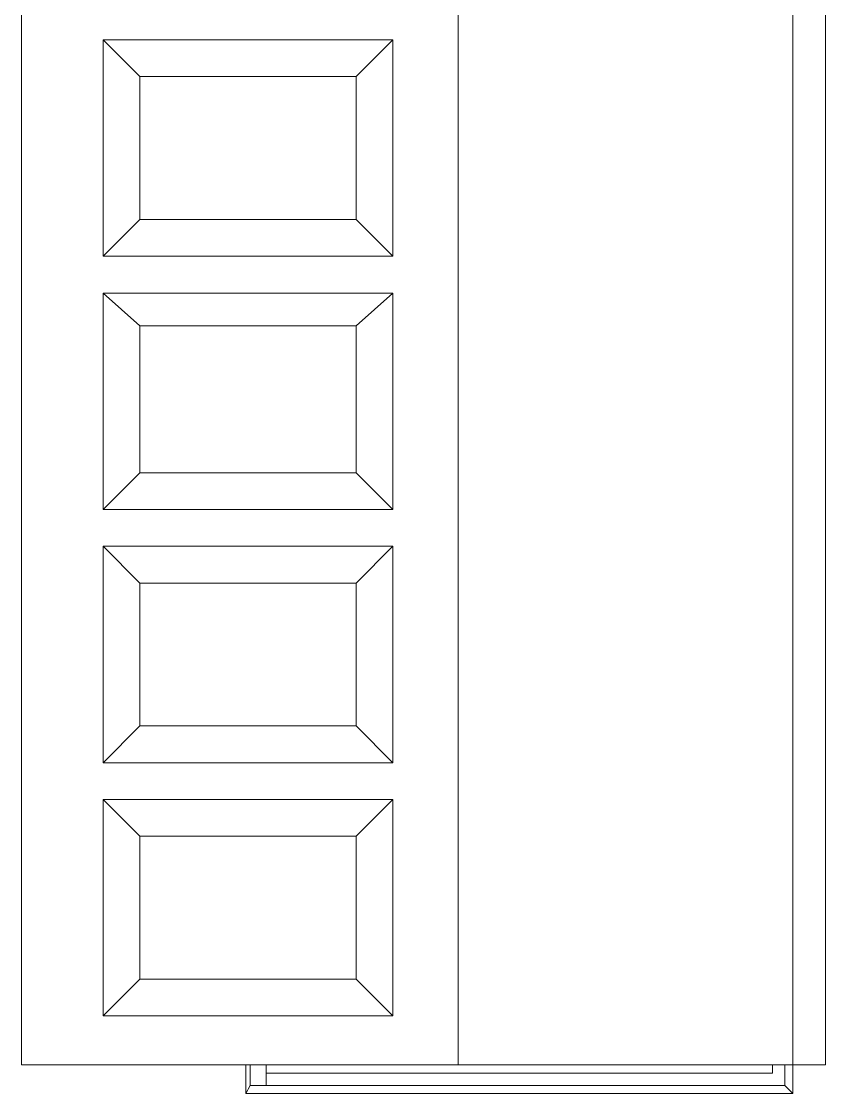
# Model space of a CAD drawing. Header units: millimetres. Extents: x 41 to 1635, y 11 to 1528.
# Drawn here: x 964.54 to 975.7, y 1127.65 to 1142.53 of the extents above; entities that cross this region are included whole.
import ezdxf

# ---------------------------------------------------------------- set-up
doc = ezdxf.new("R2010")
doc.units = ezdxf.units.MM
doc.header["$LTSCALE"] = 8
doc.layers.add('Layer1', color=3, linetype='CONTINUOUS')
doc.layers.add('PDF_Geometry', color=7, linetype='CONTINUOUS')

# ---------------------------------------------------------------- blocks, each defined once
blk = doc.blocks.new('28SS211R')
at = {"layer": 'PDF_Geometry', "lineweight": 9}
for points in [[(22.667, -37.545), (22.667, -37.772), (22.667, -70.233)], [(23.12, -37.772), (23.12, -70.233), (11.96, -70.233)], [(11.96, -70.233), (11.96, -37.772)], [(18.022, -70.233), (18.022, -37.772)], [(13.603, -58.506), (13.603, -56.523), (13.093, -56.013)], [(13.093, -56.013), (13.093, -59.016)], [(17.115, -56.013), (13.093, -56.013)], [(17.115, -56.013), (16.605, -56.523), (13.603, -56.523)], [(17.115, -59.016), (17.115, -56.013)], [(16.605, -56.523), (16.605, -58.506), (17.115, -59.016)], [(13.093, -59.016), (13.603, -58.506), (16.605, -58.506)], [(13.093, -59.016), (17.115, -59.016)], [(13.603, -62.018), (13.603, -59.979), (13.093, -59.526)], [(17.115, -59.526), (13.093, -59.526)], [(13.093, -59.526), (13.093, -62.528)], [(17.115, -59.526), (16.605, -59.979), (13.603, -59.979)], [(17.115, -62.528), (17.115, -59.526)], [(16.605, -59.979), (16.605, -62.018), (17.115, -62.528)], [(13.093, -62.528), (13.603, -62.018), (16.605, -62.018)], [(13.093, -62.528), (17.115, -62.528)], [(17.115, -63.038), (13.093, -63.038)], [(13.603, -65.531), (13.603, -63.548), (13.093, -63.038)], [(13.093, -63.038), (13.093, -66.041)], [(17.115, -63.038), (16.605, -63.548), (13.603, -63.548)], [(17.115, -66.041), (17.115, -63.038)], [(16.605, -63.548), (16.605, -65.531), (17.115, -66.041)], [(13.093, -66.041), (13.603, -65.531), (16.605, -65.531)], [(13.093, -66.041), (17.115, -66.041)], [(17.115, -66.551), (13.093, -66.551)], [(13.603, -69.043), (13.603, -67.06), (13.093, -66.551)], [(13.093, -66.551), (13.093, -69.553)], [(17.115, -66.551), (16.605, -67.06), (13.603, -67.06)], [(17.115, -69.553), (17.115, -66.551)], [(16.605, -67.06), (16.605, -69.043), (17.115, -69.553)], [(13.093, -69.553), (13.603, -69.043), (16.605, -69.043)], [(13.093, -69.553), (17.115, -69.553)], [(15.076, -70.233), (15.076, -70.629)], [(15.133, -70.233), (15.133, -70.516)], [(15.359, -70.516), (15.359, -70.233)], [(22.384, -70.233), (22.384, -70.346)], [(22.667, -70.233), (22.667, -70.629), (22.554, -70.516)], [(22.554, -70.516), (22.554, -70.233)], [(15.359, -70.346), (22.384, -70.346)], [(15.133, -70.516), (15.076, -70.629), (22.667, -70.629)], [(15.133, -70.516), (22.554, -70.516)]]:
    blk.add_lwpolyline(points, dxfattribs=at)

msp = doc.modelspace()

# ---------------------------------------------------------------- block references
at = {"layer": 'Layer1'}
msp.add_blockref('28SS211R', (952.583, 1198.284), dxfattribs=at)

doc.saveas('drawing.dxf')
